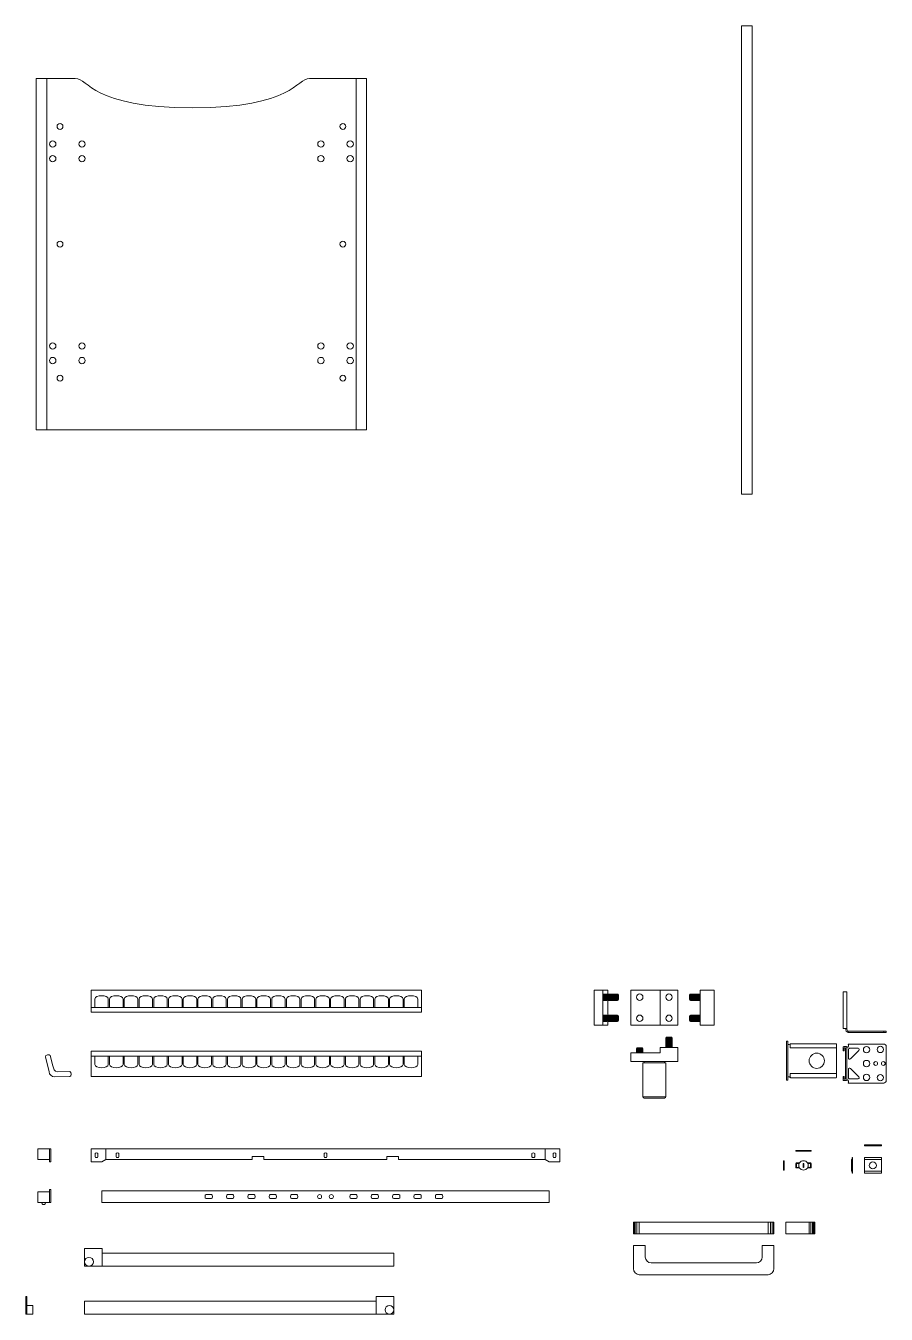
# Model space of a CAD drawing. Header units: millimetres. Extents: x -1388 to 1498, y 198 to 1684.
# Drawn here: x 1141.3 to 1288.2, y 197.7 to 417.8 of the extents above; entities that cross this region are included whole.
import ezdxf

# ---------------------------------------------------------------- set-up
doc = ezdxf.new("R2010")
doc.units = ezdxf.units.MM
doc.header["$MEASUREMENT"] = 0
for name, color, linetype, lineweight in [('componenti', 21, 'Continuous', 18), ('maniglie', 5, 'Continuous', 18), ('meccanismi', 4, 'Continuous', 18)]:
    doc.layers.add(name, color=color, linetype=linetype, lineweight=lineweight)

# ---------------------------------------------------------------- blocks, each defined once
blk = doc.blocks.new('buchi')
at = {"layer": 'meccanismi'}
for p, q in [((2908.12, 1714.86), (2908.12, 1715.76)), ((2908.82, 1715.76), (2908.82, 1714.86))]:
    blk.add_line(p, q, dxfattribs=at)
for points in [[(2908.82, 1715.76), (2908.82, 1716), (2908.12, 1716), (2908.12, 1715.76)], [(2908.12, 1714.86), (2908.12, 1714.63), (2908.82, 1714.63), (2908.82, 1714.86)]]:
    blk.add_open_spline(points, degree=3, dxfattribs=at)

msp = doc.modelspace()

# ---------------------------------------------------------------- linework, layer by layer
at = {"layer": 'componenti'}
for p, q in [((1265.36, 417.82), (1265.36, 337.82)), ((1143.12, 408.82), (1149.78, 408.82)), ((1143.12, 348.82), (1143.12, 408.82)), ((1144.92, 348.82), (1144.92, 408.82)), ((1189.78, 408.82), (1199.52, 408.82)), ((1197.72, 348.82), (1197.72, 408.82)), ((1197.72, 348.82), (1197.72, 408.82))]:
    msp.add_line(p, q, dxfattribs=at)
for points in [[(1265.36, 337.82), (1263.56, 337.82), (1263.56, 417.82)], [(1263.56, 417.82), (1265.36, 417.82)], [(1143.12, 348.82), (1144.92, 348.82), (1144.92, 408.82), (1143.12, 408.82)], [(1197.72, 348.82), (1199.52, 348.82), (1199.52, 408.82), (1197.72, 408.82)], [(1199.52, 348.82), (1143.12, 348.82)]]:
    msp.add_lwpolyline(points, dxfattribs=at)
for centre, radius in [((1147.17, 400.62), 0.5), ((1195.47, 400.62), 0.5), ((1145.92, 397.62), 0.552), ((1150.92, 397.62), 0.552), ((1191.72, 397.62), 0.552), ((1196.72, 397.62), 0.552), ((1145.92, 395.12), 0.552), ((1150.92, 395.12), 0.552), ((1191.72, 395.12), 0.552), ((1196.72, 395.12), 0.552), ((1147.17, 380.52), 0.5), ((1195.47, 380.52), 0.5), ((1145.92, 363.12), 0.552), ((1150.92, 363.12), 0.552), ((1191.72, 363.12), 0.552), ((1196.72, 363.12), 0.552), ((1145.92, 360.62), 0.552), ((1150.92, 360.62), 0.552), ((1191.72, 360.62), 0.552), ((1196.72, 360.62), 0.552), ((1147.17, 357.62), 0.5), ((1195.47, 357.62), 0.5)]:
    msp.add_circle(centre, radius, dxfattribs=at)
msp.add_open_spline([(1149.78, 408.82), (1152.14, 408.82), (1152.43, 403.82), (1169.78, 403.82)], degree=3, dxfattribs=at)
msp.add_open_spline([(1169.78, 403.82), (1187.14, 403.82), (1187.43, 408.82), (1189.78, 408.82), (1189.78, 408.82), (1189.78, 408.82), (1189.78, 408.82), (1189.78, 408.82), (1189.78, 408.82), (1189.78, 408.82)], degree=3, knots=[0, 0, 0, 0, 7.071068, 7.071068, 7.071068, 7.071074, 7.071074, 7.071074, 7.071154, 7.071154, 7.071154, 7.071154], dxfattribs=at)
at = {"layer": 'maniglie'}
for p, q in [((1245.08, 211.47), (1245.08, 213.47)), ((1245.08, 213.47), (1246.08, 213.47)), ((1269.08, 211.47), (1245.08, 211.47)), ((1245.08, 211.47), (1246.08, 211.47)), ((1245.08, 211.47), (1245.18, 211.47)), ((1245.18, 211.47), (1245.18, 213.47)), ((1245.38, 213.47), (1245.38, 211.47)), ((1245.38, 213.47), (1245.68, 213.47)), ((1245.68, 213.47), (1245.68, 211.47)), ((1246.08, 213.47), (1246.08, 211.47)), ((1268.08, 213.47), (1268.08, 211.47)), ((1269.08, 213.47), (1268.08, 213.47)), ((1269.08, 211.47), (1268.08, 211.47)), ((1268.78, 213.47), (1268.48, 213.47)), ((1268.48, 213.47), (1268.48, 211.47)), ((1268.78, 213.47), (1268.78, 211.47)), ((1268.98, 211.47), (1268.98, 213.47)), ((1269.08, 211.47), (1268.98, 211.47)), ((1269.08, 211.47), (1269.08, 213.47)), ((1275.08, 211.47), (1275.08, 213.47)), ((1275.08, 211.47), (1275.28, 211.47)), ((1275.38, 211.47), (1275.38, 213.47)), ((1275.63, 213.47), (1275.63, 211.47)), ((1275.83, 211.47), (1275.83, 213.47)), ((1275.98, 213.47), (1275.98, 211.47)), ((1276.08, 213.47), (1276.08, 211.47)), ((1245.08, 209.47), (1245.08, 205.47)), ((1247.08, 209.47), (1245.08, 209.47)), ((1247.08, 207.47), (1247.08, 209.47)), ((1269.08, 209.47), (1267.08, 209.47)), ((1267.08, 209.47), (1267.08, 207.47)), ((1269.08, 205.47), (1269.08, 209.47)), ((1266.08, 206.47), (1248.08, 206.47)), ((1246.08, 204.47), (1268.08, 204.47))]:
    msp.add_line(p, q, dxfattribs=at)
for points in [[(1245.08, 213.47), (1269.08, 213.47)], [(1268.08, 211.47), (1268.08, 213.47)], [(1268.08, 211.47), (1268.08, 213.47)], [(1268.08, 211.47), (1268.08, 213.47)], [(1271.08, 211.47), (1271.08, 213.47), (1276.08, 213.47)], [(1276.08, 213.47), (1276.08, 211.47), (1271.08, 211.47)], [(1276.08, 211.47), (1276.08, 213.47)]]:
    msp.add_lwpolyline(points, dxfattribs=at)
for points in [[(1248.08, 206.47), (1247.61, 206.47), (1247.08, 206.99), (1247.08, 207.47)], [(1266.08, 206.47), (1266.55, 206.47), (1267.08, 206.99), (1267.08, 207.47)], [(1246.08, 204.47), (1245.61, 204.47), (1245.08, 204.99), (1245.08, 205.47)], [(1268.08, 204.47), (1268.55, 204.47), (1269.08, 204.99), (1269.08, 205.47)]]:
    msp.add_open_spline(points, degree=3, dxfattribs=at)
at = {"layer": 'meccanismi'}
for p, q in [((1152.49, 253.07), (1208.89, 253.07)), ((1153.11, 250.14), (1153.11, 251.55)), ((1155.41, 251.55), (1155.41, 250.14)), ((1155.62, 250.14), (1155.62, 251.55)), ((1157.93, 251.55), (1157.93, 250.14)), ((1160.45, 251.55), (1160.45, 250.14)), ((1162.96, 251.55), (1162.96, 250.14)), ((1165.48, 251.55), (1165.48, 250.14)), ((1168, 251.55), (1168, 250.14)), ((1170.51, 251.55), (1170.51, 250.14)), ((1173.03, 251.55), (1173.03, 250.14)), ((1175.55, 251.55), (1175.55, 250.14)), ((1178.06, 251.55), (1178.06, 250.14)), ((1180.58, 251.55), (1180.58, 250.14)), ((1180.79, 250.14), (1180.79, 251.55)), ((1183.1, 251.55), (1183.1, 250.14)), ((1183.31, 250.14), (1183.31, 251.55)), ((1185.61, 251.55), (1185.61, 250.14)), ((1188.13, 251.55), (1188.13, 250.14)), ((1190.65, 251.55), (1190.65, 250.14)), ((1193.16, 251.55), (1193.16, 250.14)), ((1195.68, 251.55), (1195.68, 250.14)), ((1198.2, 251.55), (1198.2, 250.14)), ((1200.72, 251.55), (1200.72, 250.14)), ((1203.23, 251.55), (1203.23, 250.14)), ((1205.75, 251.55), (1205.75, 250.14)), ((1208.27, 251.55), (1208.27, 250.14)), ((1240.56, 252.42), (1239.85, 252.42)), ((1239.85, 252.26), (1240.56, 252.26)), ((1240.56, 252.26), (1239.85, 252.26)), ((1240.56, 252.11), (1239.85, 252.11)), ((1239.85, 252.11), (1240.56, 252.11)), ((1239.85, 251.95), (1240.56, 251.95)), ((1240.56, 251.95), (1239.85, 251.95)), ((1240.56, 251.79), (1239.85, 251.79)), ((1239.85, 251.79), (1240.56, 251.79)), ((1239.85, 251.63), (1240.56, 251.63)), ((1240.56, 251.63), (1239.85, 251.63)), ((1240.56, 251.48), (1239.85, 251.48)), ((1239.85, 251.48), (1240.56, 251.48)), ((1240.56, 251.32), (1239.85, 251.32)), ((1240.56, 252.42), (1240.56, 251.32)), ((1242.38, 252.42), (1240.72, 252.42)), ((1242.38, 252.26), (1240.72, 252.26)), ((1240.72, 252.11), (1242.38, 252.11)), ((1242.38, 251.95), (1240.72, 251.95)), ((1240.72, 251.79), (1242.38, 251.79)), ((1242.38, 251.63), (1240.72, 251.63)), ((1240.72, 251.48), (1242.38, 251.48)), ((1242.38, 251.32), (1240.72, 251.32)), ((1242.38, 252.42), (1242.38, 251.32)), ((1242.54, 251.48), (1242.54, 252.26)), ((1242.54, 252.26), (1242.54, 252.26)), ((1244.65, 247.07), (1244.65, 253.07)), ((1252.65, 253.07), (1244.65, 253.07)), ((1252.65, 247.07), (1252.65, 253.07)), ((1254.66, 252.26), (1254.66, 251.48)), ((1254.66, 251.48), (1254.66, 251.48)), ((1254.82, 251.32), (1254.82, 252.42)), ((1254.82, 252.42), (1256.48, 252.42)), ((1256.48, 252.26), (1254.82, 252.26)), ((1254.82, 252.11), (1256.48, 252.11)), ((1256.48, 251.95), (1254.82, 251.95)), ((1254.82, 251.79), (1256.48, 251.79)), ((1256.48, 251.63), (1254.82, 251.63)), ((1254.82, 251.48), (1256.48, 251.48)), ((1254.82, 251.32), (1256.48, 251.32)), ((1256.48, 253.07), (1256.48, 247.07)), ((1258.85, 253.07), (1256.48, 253.07)), ((1258.85, 247.07), (1258.85, 253.07)), ((1280.87, 252.81), (1281.52, 252.81)), ((1280.87, 252.81), (1280.87, 246.52)), ((1281.31, 252.81), (1281.52, 252.81)), ((1281.52, 252.81), (1281.52, 246.52)), ((1152.49, 249.29), (1152.49, 250.14)), ((1152.49, 250.14), (1208.89, 250.14)), ((1208.89, 249.29), (1152.49, 249.29)), ((1240.56, 248.82), (1239.85, 248.82)), ((1240.56, 248.82), (1240.56, 247.72)), ((1242.38, 248.82), (1240.72, 248.82)), ((1242.38, 248.82), (1242.38, 247.72)), ((1254.82, 247.72), (1254.82, 248.82)), ((1254.82, 248.82), (1256.48, 248.82)), ((1240.72, 247.07), (1238.35, 247.07)), ((1239.85, 248.66), (1240.56, 248.66)), ((1240.56, 248.66), (1239.85, 248.66)), ((1240.56, 248.51), (1239.85, 248.51)), ((1239.85, 248.51), (1240.56, 248.51)), ((1239.85, 248.35), (1240.56, 248.35)), ((1240.56, 248.35), (1239.85, 248.35)), ((1240.56, 248.19), (1239.85, 248.19)), ((1239.85, 248.19), (1240.56, 248.19)), ((1239.85, 248.03), (1240.56, 248.03)), ((1240.56, 248.03), (1239.85, 248.03)), ((1240.56, 247.88), (1239.85, 247.88)), ((1239.85, 247.88), (1240.56, 247.88)), ((1240.56, 247.72), (1239.85, 247.72)), ((1240.71, 247.88), (1240.71, 248.66)), ((1240.71, 248.66), (1240.71, 248.66)), ((1242.38, 248.66), (1240.72, 248.66)), ((1240.72, 248.51), (1242.38, 248.51)), ((1242.38, 248.35), (1240.72, 248.35)), ((1240.72, 248.19), (1242.38, 248.19)), ((1242.38, 248.03), (1240.72, 248.03)), ((1240.72, 247.88), (1242.38, 247.88)), ((1242.38, 247.72), (1240.72, 247.72)), ((1242.54, 247.88), (1242.54, 248.66)), ((1242.54, 248.66), (1242.54, 248.66)), ((1244.65, 247.07), (1252.65, 247.07)), ((1254.66, 248.66), (1254.66, 247.88)), ((1254.66, 247.88), (1254.66, 247.88)), ((1256.48, 248.66), (1254.82, 248.66)), ((1254.82, 248.51), (1256.48, 248.51)), ((1256.48, 248.35), (1254.82, 248.35)), ((1254.82, 248.19), (1256.48, 248.19)), ((1256.48, 248.03), (1254.82, 248.03)), ((1254.82, 247.88), (1256.48, 247.88)), ((1254.82, 247.72), (1256.48, 247.72)), ((1256.48, 247.07), (1258.85, 247.07)), ((1281.52, 246.52), (1280.87, 246.52)), ((1250.6, 244.91), (1251.7, 244.91)), ((1250.6, 244.91), (1250.6, 243.26)), ((1251.54, 245.07), (1250.76, 245.07)), ((1250.76, 245.07), (1250.76, 245.07)), ((1250.76, 244.91), (1250.76, 243.26)), ((1250.91, 243.26), (1250.91, 244.91)), ((1251.07, 244.91), (1251.07, 243.26)), ((1251.23, 243.26), (1251.23, 244.91)), ((1251.39, 244.91), (1251.39, 243.26)), ((1251.54, 243.26), (1251.54, 244.91)), ((1251.7, 244.91), (1251.7, 243.26)), ((1271.22, 244.36), (1271.44, 244.36)), ((1271.22, 237.69), (1271.22, 244.36)), ((1271.22, 244.36), (1271.44, 244.36)), ((1271.44, 244.36), (1271.44, 237.69)), ((1281.74, 246.09), (1288.24, 246.09)), ((1281.74, 245.87), (1281.74, 246.09)), ((1281.74, 245.87), (1288.24, 245.87)), ((1287.81, 245.87), (1287.81, 246.09)), ((1288.24, 245.87), (1288.24, 246.09)), ((1208.89, 242.64), (1152.49, 242.64)), ((1249.65, 242.39), (1244.65, 242.39)), ((1245.6, 243.09), (1246.7, 243.09)), ((1245.6, 243.09), (1245.6, 242.39)), ((1246.54, 243.25), (1245.76, 243.25)), ((1245.76, 243.25), (1245.76, 243.25)), ((1245.76, 243.09), (1245.76, 242.39)), ((1245.91, 242.39), (1245.91, 243.09)), ((1246.07, 243.09), (1246.07, 242.39)), ((1246.23, 242.39), (1246.23, 243.09)), ((1246.39, 243.09), (1246.39, 242.39)), ((1246.54, 242.39), (1246.54, 243.09)), ((1246.7, 243.09), (1246.7, 242.39)), ((1252.65, 243.26), (1249.65, 243.26)), ((1249.65, 243.26), (1249.65, 242.39)), ((1252.65, 243.26), (1252.65, 240.89)), ((1271.93, 243.93), (1279.69, 243.93)), ((1279.74, 243.87), (1279.74, 241.02)), ((1280.87, 242.77), (1280.87, 243.33)), ((1281.04, 242.72), (1280.93, 242.72)), ((1280.93, 242.72), (1281.04, 242.72)), ((1281.42, 243.44), (1280.98, 243.44)), ((1281.42, 243.44), (1280.98, 243.44)), ((1281.09, 242.77), (1281.09, 243.17)), ((1281.15, 243.22), (1281.25, 243.22)), ((1281.31, 237.91), (1281.31, 243.17)), ((1281.52, 237.74), (1281.52, 243.33)), ((1287.81, 243.87), (1281.74, 243.87)), ((1288.24, 240.54), (1288.24, 243.44)), ((1144.68, 241.71), (1145.31, 239.11)), ((1145.93, 240.13), (1145.5, 241.91)), ((1152.49, 241.84), (1152.49, 241)), ((1152.49, 241.8), (1208.89, 241.8)), ((1153.11, 241.8), (1153.11, 240.39)), ((1155.41, 240.39), (1155.41, 241.8)), ((1155.62, 241.8), (1155.62, 240.39)), ((1157.93, 240.39), (1157.93, 241.8)), ((1160.45, 240.39), (1160.45, 241.8)), ((1162.96, 240.39), (1162.96, 241.8)), ((1165.48, 240.39), (1165.48, 241.8)), ((1168, 240.39), (1168, 241.8)), ((1170.51, 240.39), (1170.51, 241.8)), ((1173.03, 240.39), (1173.03, 241.8)), ((1175.55, 240.39), (1175.55, 241.8)), ((1178.06, 240.39), (1178.06, 241.8)), ((1180.58, 240.39), (1180.58, 241.8)), ((1180.79, 241.8), (1180.79, 240.39)), ((1183.1, 240.39), (1183.1, 241.8)), ((1183.31, 241.8), (1183.31, 240.39)), ((1185.61, 240.39), (1185.61, 241.8)), ((1188.13, 240.39), (1188.13, 241.8)), ((1190.65, 240.39), (1190.65, 241.8)), ((1193.16, 240.39), (1193.16, 241.8)), ((1195.68, 240.39), (1195.68, 241.8)), ((1198.2, 240.39), (1198.2, 241.8)), ((1200.72, 240.39), (1200.72, 241.8)), ((1203.23, 240.39), (1203.23, 241.8)), ((1205.75, 240.39), (1205.75, 241.8)), ((1208.27, 240.39), (1208.27, 241.8)), ((1246.7, 240.65), (1250.6, 240.65)), ((1246.7, 240.65), (1246.7, 234.85)), ((1246.9, 240.65), (1246.9, 240.89)), ((1247.35, 240.89), (1249.95, 240.89)), ((1250.4, 240.65), (1250.4, 240.89)), ((1279.74, 238.18), (1279.74, 241.02)), ((1288.24, 240.54), (1288.24, 237.64)), ((1146.17, 238.28), (1148.84, 238.32)), ((1146.68, 239.13), (1148.83, 239.16)), ((1152.49, 238.32), (1208.89, 238.32)), ((1271.93, 238.12), (1279.69, 238.12)), ((1280.87, 238.3), (1280.87, 237.74)), ((1281.04, 238.35), (1280.93, 238.35)), ((1280.93, 238.35), (1281.04, 238.35)), ((1281.09, 238.3), (1281.09, 237.91)), ((1281.15, 237.85), (1281.25, 237.85)), ((1271.22, 237.69), (1271.44, 237.69)), ((1271.44, 237.69), (1271.22, 237.69)), ((1281.42, 237.64), (1280.98, 237.64)), ((1281.42, 237.64), (1280.98, 237.64)), ((1287.81, 237.2), (1281.74, 237.2)), ((1246.7, 234.85), (1250.6, 234.85)), ((1246.9, 234.65), (1250.4, 234.65)), ((1152.49, 225.97), (1152.49, 223.77)), ((1152.49, 225.97), (1192.49, 225.97)), ((1153.16, 224.59), (1153.16, 225.15)), ((1153.62, 224.59), (1153.62, 225.15)), ((1156.76, 224.59), (1156.76, 225.15)), ((1157.22, 224.59), (1157.22, 225.15)), ((1181.99, 224.17), (1181.99, 224.67)), ((1192.26, 224.58), (1192.26, 225.15)), ((1232.49, 225.97), (1192.49, 225.97)), ((1192.72, 224.58), (1192.72, 225.15)), ((1202.99, 224.17), (1202.99, 224.67)), ((1227.76, 224.59), (1227.76, 225.15)), ((1228.22, 224.59), (1228.22, 225.15)), ((1231.36, 224.59), (1231.36, 225.15)), ((1231.82, 224.59), (1231.82, 225.15)), ((1232.49, 225.97), (1232.49, 223.77)), ((1284.51, 226.68), (1287.41, 226.68)), ((1284.51, 226.68), (1284.51, 226.48)), ((1284.51, 226.58), (1287.41, 226.58)), ((1287.41, 226.48), (1284.51, 226.48)), ((1287.41, 226.68), (1287.41, 226.48)), ((1152.49, 223.77), (1154.29, 223.77)), ((1154.99, 224.17), (1154.29, 223.77)), ((1181.99, 224.17), (1192.49, 224.17)), ((1202.99, 224.17), (1192.49, 224.17)), ((1229.99, 224.17), (1230.69, 223.77)), ((1232.49, 223.77), (1230.69, 223.77)), ((1272.92, 223.59), (1273.45, 223.59)), ((1272.92, 222.7), (1273.45, 222.7)), ((1273.02, 223.49), (1273.4, 223.49)), ((1273.02, 222.8), (1273.4, 222.8)), ((1274.07, 223.14), (1274.07, 223.46)), ((1274.07, 223.14), (1274.07, 222.83)), ((1275.32, 223.59), (1274.78, 223.59)), ((1275.32, 222.7), (1274.78, 222.7)), ((1275.22, 223.49), (1274.84, 223.49)), ((1275.22, 222.8), (1274.84, 222.8)), ((1282.41, 224.15), (1282.31, 224.15)), ((1282.51, 224.48), (1282.41, 224.48)), ((1282.41, 224.48), (1282.41, 224.15)), ((1284.51, 224.15), (1284.51, 222.14)), ((1282.41, 222.14), (1282.31, 222.14)), ((1282.41, 222.14), (1282.41, 221.8)), ((1282.41, 221.8), (1282.51, 221.8)), ((1230.69, 218.81), (1154.29, 218.81)), ((1151.36, 208.93), (1154.36, 208.93)), ((1151.36, 205.93), (1151.36, 208.93)), ((1154.36, 208.93), (1154.36, 205.93)), ((1204.16, 208.13), (1154.36, 208.13)), ((1204.16, 205.93), (1204.16, 208.13)), ((1151.36, 205.93), (1204.16, 205.93)), ((1141.32, 200.72), (1141.32, 197.72)), ((1141.32, 200.72), (1141.52, 200.72)), ((1141.52, 200.72), (1141.52, 197.72)), ((1204.16, 200.72), (1201.16, 200.72)), ((1201.16, 200.72), (1201.16, 197.72)), ((1204.16, 197.72), (1204.16, 200.72)), ((1142.52, 199.22), (1141.52, 199.22)), ((1142.52, 199.22), (1142.52, 197.72)), ((1151.36, 197.72), (1151.36, 199.92)), ((1151.36, 199.92), (1201.16, 199.92)), ((1141.52, 197.72), (1141.32, 197.72)), ((1141.52, 197.72), (1142.52, 197.72)), ((1201.16, 197.72), (1151.36, 197.72)), ((1201.16, 197.72), (1204.16, 197.72))]:
    msp.add_line(p, q, dxfattribs=at)
for points in [[(1152.49, 249.29), (1152.49, 253.07)], [(1158.14, 250.14), (1158.14, 251.55)], [(1160.66, 250.14), (1160.66, 251.55)], [(1163.17, 250.14), (1163.17, 251.55)], [(1165.69, 250.14), (1165.69, 251.55)], [(1168.21, 250.14), (1168.21, 251.55)], [(1170.72, 250.14), (1170.72, 251.55)], [(1173.24, 250.14), (1173.24, 251.55)], [(1175.76, 250.14), (1175.76, 251.55)], [(1178.28, 250.14), (1178.28, 251.55)], [(1185.83, 250.14), (1185.83, 251.55)], [(1188.34, 250.14), (1188.34, 251.55)], [(1190.86, 250.14), (1190.86, 251.55)], [(1193.38, 250.14), (1193.38, 251.55)], [(1195.89, 250.14), (1195.89, 251.55)], [(1198.41, 250.14), (1198.41, 251.55)], [(1200.93, 250.14), (1200.93, 251.55)], [(1203.44, 250.14), (1203.44, 251.55)], [(1205.96, 250.14), (1205.96, 251.55)], [(1208.89, 249.29), (1208.89, 253.07)], [(1239.85, 247.07), (1239.85, 253.07)], [(1240.71, 252.26), (1240.71, 251.48)], [(1249.65, 247.07), (1249.65, 253.07)], [(1239.85, 247.07), (1238.35, 247.07)], [(1152.49, 242.64), (1152.49, 238.32)], [(1208.89, 242.64), (1208.89, 238.32)], [(1244.65, 242.39), (1244.65, 240.89)], [(1252.65, 243.26), (1249.65, 243.26)], [(1271.87, 243.87), (1271.87, 243.26)], [(1279.69, 243.21), (1271.93, 243.21)], [(1158.14, 241.8), (1158.14, 240.39)], [(1160.66, 241.8), (1160.66, 240.39)], [(1163.17, 241.8), (1163.17, 240.39)], [(1165.69, 241.8), (1165.69, 240.39)], [(1168.21, 241.8), (1168.21, 240.39)], [(1170.72, 241.8), (1170.72, 240.39)], [(1173.24, 241.8), (1173.24, 240.39)], [(1175.76, 241.8), (1175.76, 240.39)], [(1178.28, 241.8), (1178.28, 240.39)], [(1185.83, 241.8), (1185.83, 240.39)], [(1188.34, 241.8), (1188.34, 240.39)], [(1190.86, 241.8), (1190.86, 240.39)], [(1193.38, 241.8), (1193.38, 240.39)], [(1195.89, 241.8), (1195.89, 240.39)], [(1198.41, 241.8), (1198.41, 240.39)], [(1200.93, 241.8), (1200.93, 240.39)], [(1203.44, 241.8), (1203.44, 240.39)], [(1205.96, 241.8), (1205.96, 240.39)], [(1244.65, 240.89), (1252.65, 240.89)], [(1250.6, 240.65), (1250.6, 234.85)], [(1271.87, 238.79), (1271.87, 238.18)], [(1279.69, 238.84), (1271.93, 238.84)], [(1145.39, 225.97), (1143.39, 225.97)], [(1143.39, 225.97), (1143.39, 224.17)], [(1145.39, 225.97), (1145.39, 223.77)], [(1145.39, 223.77), (1145.59, 223.77), (1145.59, 225.97), (1145.39, 225.97)], [(1154.99, 225.97), (1154.99, 224.17), (1179.99, 224.17)], [(1181.99, 224.67), (1179.99, 224.67), (1179.99, 224.17)], [(1202.99, 224.67), (1204.99, 224.67), (1204.99, 224.17)], [(1229.99, 225.97), (1229.99, 224.17), (1204.99, 224.17)], [(1272.82, 225.59), (1272.82, 225.69), (1275.42, 225.69), (1275.42, 225.59)], [(1275.42, 225.59), (1272.82, 225.59)], [(1273.45, 225.59), (1273.45, 225.69)], [(1274.78, 225.59), (1274.78, 225.69)], [(1274.92, 225.59), (1274.92, 225.69)], [(1274.92, 225.69), (1274.92, 225.59)], [(1145.39, 224.17), (1143.39, 224.17)], [(1270.82, 222.34), (1270.72, 222.34), (1270.72, 223.94), (1270.82, 223.94)], [(1270.82, 223.59), (1270.72, 223.59)], [(1270.82, 222.7), (1270.72, 222.7)], [(1270.82, 223.94), (1270.82, 222.34)], [(1272.82, 223.49), (1272.82, 222.8)], [(1272.92, 223.39), (1272.92, 222.9)], [(1274.1, 223.49), (1274.14, 223.49)], [(1274.1, 222.8), (1274.14, 222.8)], [(1274.17, 223.14), (1274.17, 223.46)], [(1274.17, 223.14), (1274.17, 222.83)], [(1275.32, 223.39), (1275.32, 222.9)], [(1275.42, 223.49), (1275.42, 222.8)], [(1282.31, 224.15), (1282.31, 222.14)], [(1282.51, 224.48), (1282.51, 221.8)], [(1287.41, 224.15), (1284.51, 224.15), (1284.51, 224.48), (1287.41, 224.48), (1287.41, 222.14), (1284.51, 222.14), (1284.51, 221.8), (1287.41, 221.8), (1287.41, 223.14)], [(1145.39, 218.61), (1143.39, 218.61)], [(1143.39, 218.61), (1143.39, 216.81)], [(1145.39, 219.01), (1145.39, 216.81)], [(1145.39, 216.81), (1145.59, 216.81), (1145.59, 219.01), (1145.39, 219.01)], [(1154.29, 218.81), (1154.29, 216.81), (1230.69, 216.81)], [(1230.69, 218.81), (1230.69, 216.81)], [(1145.39, 216.81), (1143.39, 216.81)]]:
    msp.add_lwpolyline(points, dxfattribs=at)
msp.add_lwpolyline([(1240.72, 253.07), (1240.72, 247.07), (1238.35, 247.07), (1238.35, 253.07)], close=True, dxfattribs=at)
for points in [[(1281.78, 241.51), (1281.78, 242.94, -0.414214), (1282, 243.15), (1283.43, 243.15, -0.668179), (1283.58, 242.78), (1282.15, 241.36, -0.668179)], [(1281.78, 239.56), (1281.78, 238.14, 0.414214), (1282, 237.92), (1283.43, 237.92, 0.668179), (1283.58, 238.29), (1282.15, 239.72, 0.668179)]]:
    msp.add_lwpolyline(points, format="xyb", close=True, dxfattribs=at)
for centre, radius in [((1246.15, 251.87), 0.552), ((1251.15, 251.87), 0.552), ((1246.15, 248.27), 0.552), ((1251.15, 248.27), 0.552), ((1276.38, 241.02), 1.3), ((1284.88, 242.91), 0.541), ((1287.25, 242.94), 0.541), ((1284.88, 240.54), 0.541), ((1284.88, 238.17), 0.541), ((1287.25, 238.14), 0.541), ((1191.49, 217.81), 0.35), ((1193.49, 217.81), 0.35), ((1152.11, 206.68), 0.75), ((1203.41, 198.47), 0.75)]:
    msp.add_circle(centre, radius, dxfattribs=at)
for centre, radius, start, end in [((1271.54, 244.29), 0.533, 258.8516, 308.2598), ((1281.42, 243.65), 0.39, 286.0939, 33.6806), ((1287.81, 243.44), 0.433, 0, 90), ((1286.45, 240.54), 0.325, 0, 180), ((1286.45, 240.54), 0.325, 180, 0), ((1287.74, 240.54), 0.325, 0, 180), ((1287.74, 240.54), 0.325, 180, 0), ((1271.54, 237.76), 0.533, 51.7394, 101.1487), ((1281.42, 237.42), 0.39, 326.3194, 73.9061), ((1287.81, 237.64), 0.433, 270, 0), ((1274.12, 223.14), 0.8, 154.5149, 205.4851), ((1274.12, 223.14), 0.8, 198.21, 205.4851), ((1274.12, 223.14), 0.8, 33.7297, 146.2703), ((1274.12, 223.14), 0.8, 213.7297, 326.2703), ((1274.12, 223.14), 0.8, 334.5149, 25.4851), ((1274.12, 223.14), 0.8, 334.5149, 341.79), ((1285.96, 223.14), 0.6, 0, 180), ((1285.96, 223.14), 0.6, 180, 0), ((1144.39, 216.81), 0.35, 180, 0)]:
    msp.add_arc(centre, radius, start, end, dxfattribs=at)
for points in [[(1153.11, 251.55), (1153.11, 252.32), (1155.41, 252.32), (1155.41, 251.55)], [(1155.62, 251.55), (1155.62, 252.32), (1157.93, 252.32), (1157.93, 251.55)], [(1158.14, 251.55), (1158.14, 252.32), (1160.45, 252.32), (1160.45, 251.55)], [(1160.66, 251.55), (1160.66, 252.32), (1162.96, 252.32), (1162.96, 251.55)], [(1163.17, 251.55), (1163.17, 252.32), (1165.48, 252.32), (1165.48, 251.55)], [(1165.69, 251.55), (1165.69, 252.32), (1168, 252.32), (1168, 251.55)], [(1168.21, 251.55), (1168.21, 252.32), (1170.51, 252.32), (1170.51, 251.55)], [(1170.72, 251.55), (1170.72, 252.32), (1173.03, 252.32), (1173.03, 251.55)], [(1173.24, 251.55), (1173.24, 252.32), (1175.55, 252.32), (1175.55, 251.55)], [(1175.76, 251.55), (1175.76, 252.32), (1178.06, 252.32), (1178.06, 251.55)], [(1178.28, 251.55), (1178.28, 252.32), (1180.58, 252.32), (1180.58, 251.55)], [(1180.79, 251.55), (1180.79, 252.32), (1183.1, 252.32), (1183.1, 251.55)], [(1183.31, 251.55), (1183.31, 252.32), (1185.61, 252.32), (1185.61, 251.55)], [(1185.83, 251.55), (1185.83, 252.32), (1188.13, 252.32), (1188.13, 251.55)], [(1188.34, 251.55), (1188.34, 252.32), (1190.65, 252.32), (1190.65, 251.55)], [(1190.86, 251.55), (1190.86, 252.32), (1193.16, 252.32), (1193.16, 251.55)], [(1193.38, 251.55), (1193.38, 252.32), (1195.68, 252.32), (1195.68, 251.55)], [(1195.89, 251.55), (1195.89, 252.32), (1198.2, 252.32), (1198.2, 251.55)], [(1198.41, 251.55), (1198.41, 252.32), (1200.72, 252.32), (1200.72, 251.55)], [(1200.93, 251.55), (1200.93, 252.32), (1203.23, 252.32), (1203.23, 251.55)], [(1203.44, 251.55), (1203.44, 252.32), (1205.75, 252.32), (1205.75, 251.55)], [(1205.96, 251.55), (1205.96, 252.32), (1208.27, 252.32), (1208.27, 251.55)], [(1240.71, 252.26), (1240.71, 252.34), (1240.63, 252.42), (1240.56, 252.42)], [(1240.56, 251.32), (1240.63, 251.32), (1240.71, 251.4), (1240.71, 251.48)], [(1242.54, 252.26), (1242.54, 252.34), (1242.45, 252.42), (1242.38, 252.42)], [(1242.38, 251.32), (1242.45, 251.32), (1242.54, 251.4), (1242.54, 251.48)], [(1254.82, 252.42), (1254.75, 252.42), (1254.66, 252.34), (1254.66, 252.26)], [(1254.66, 251.48), (1254.66, 251.4), (1254.75, 251.32), (1254.82, 251.32)], [(1240.71, 248.66), (1240.71, 248.74), (1240.63, 248.82), (1240.56, 248.82)], [(1242.54, 248.66), (1242.54, 248.74), (1242.45, 248.82), (1242.38, 248.82)], [(1254.82, 248.82), (1254.75, 248.82), (1254.66, 248.74), (1254.66, 248.66)], [(1240.56, 247.72), (1240.63, 247.72), (1240.71, 247.8), (1240.71, 247.88)], [(1242.38, 247.72), (1242.45, 247.72), (1242.54, 247.8), (1242.54, 247.88)], [(1254.66, 247.88), (1254.66, 247.8), (1254.75, 247.72), (1254.82, 247.72)], [(1281.74, 245.87), (1281.48, 245.87), (1281.31, 246.26), (1281.31, 246.52)], [(1281.74, 246.09), (1281.58, 246.09), (1281.52, 246.36), (1281.52, 246.52)], [(1250.76, 245.07), (1250.68, 245.07), (1250.6, 244.99), (1250.6, 244.91)], [(1251.7, 244.91), (1251.7, 244.99), (1251.62, 245.07), (1251.54, 245.07)], [(1145.5, 241.91), (1145.43, 242.19), (1144.61, 241.99), (1144.68, 241.71)], [(1245.76, 243.25), (1245.68, 243.25), (1245.6, 243.16), (1245.6, 243.09)], [(1246.7, 243.09), (1246.7, 243.17), (1246.62, 243.25), (1246.54, 243.25)], [(1271.87, 243.87), (1271.87, 243.9), (1271.9, 243.93), (1271.93, 243.93)], [(1271.93, 243.21), (1271.9, 243.21), (1271.87, 243.24), (1271.87, 243.26)], [(1279.74, 243.87), (1279.74, 243.9), (1279.71, 243.93), (1279.69, 243.93)], [(1279.69, 243.21), (1279.71, 243.21), (1279.74, 243.24), (1279.74, 243.26)], [(1280.98, 243.44), (1280.93, 243.44), (1280.87, 243.38), (1280.87, 243.33)], [(1280.93, 242.72), (1280.9, 242.72), (1280.87, 242.75), (1280.87, 242.77)], [(1281.09, 242.77), (1281.09, 242.75), (1281.06, 242.72), (1281.04, 242.72)], [(1281.09, 243.17), (1281.09, 243.19), (1281.12, 243.22), (1281.15, 243.22)], [(1281.31, 243.17), (1281.31, 243.19), (1281.28, 243.22), (1281.25, 243.22)], [(1281.52, 243.33), (1281.52, 243.38), (1281.47, 243.44), (1281.42, 243.44)], [(1146.68, 239.13), (1146.26, 239.12), (1146.03, 239.73), (1145.93, 240.13)], [(1153.11, 240.39), (1153.11, 239.62), (1155.41, 239.62), (1155.41, 240.39)], [(1155.62, 240.39), (1155.62, 239.62), (1157.93, 239.62), (1157.93, 240.39)], [(1158.14, 240.39), (1158.14, 239.62), (1160.45, 239.62), (1160.45, 240.39)], [(1160.66, 240.39), (1160.66, 239.62), (1162.96, 239.62), (1162.96, 240.39)], [(1163.17, 240.39), (1163.17, 239.62), (1165.48, 239.62), (1165.48, 240.39)], [(1165.69, 240.39), (1165.69, 239.62), (1168, 239.62), (1168, 240.39)], [(1168.21, 240.39), (1168.21, 239.62), (1170.51, 239.62), (1170.51, 240.39)], [(1170.72, 240.39), (1170.72, 239.62), (1173.03, 239.62), (1173.03, 240.39)], [(1173.24, 240.39), (1173.24, 239.62), (1175.55, 239.62), (1175.55, 240.39)], [(1175.76, 240.39), (1175.76, 239.62), (1178.06, 239.62), (1178.06, 240.39)], [(1178.28, 240.39), (1178.28, 239.62), (1180.58, 239.62), (1180.58, 240.39)], [(1180.79, 240.39), (1180.79, 239.62), (1183.1, 239.62), (1183.1, 240.39)], [(1183.31, 240.39), (1183.31, 239.62), (1185.61, 239.62), (1185.61, 240.39)], [(1185.83, 240.39), (1185.83, 239.62), (1188.13, 239.62), (1188.13, 240.39)], [(1188.34, 240.39), (1188.34, 239.62), (1190.65, 239.62), (1190.65, 240.39)], [(1190.86, 240.39), (1190.86, 239.62), (1193.16, 239.62), (1193.16, 240.39)], [(1193.38, 240.39), (1193.38, 239.62), (1195.68, 239.62), (1195.68, 240.39)], [(1195.89, 240.39), (1195.89, 239.62), (1198.2, 239.62), (1198.2, 240.39)], [(1198.41, 240.39), (1198.41, 239.62), (1200.72, 239.62), (1200.72, 240.39)], [(1200.93, 240.39), (1200.93, 239.62), (1203.23, 239.62), (1203.23, 240.39)], [(1203.44, 240.39), (1203.44, 239.62), (1205.75, 239.62), (1205.75, 240.39)], [(1205.96, 240.39), (1205.96, 239.62), (1208.27, 239.62), (1208.27, 240.39)], [(1146.17, 238.28), (1145.77, 238.27), (1145.31, 238.71), (1145.31, 239.11)], [(1148.84, 238.32), (1149.13, 238.32), (1149.11, 239.17), (1148.83, 239.16)], [(1271.87, 238.79), (1271.87, 238.81), (1271.9, 238.84), (1271.93, 238.84)], [(1271.93, 238.12), (1271.9, 238.12), (1271.87, 238.15), (1271.87, 238.18)], [(1279.74, 238.79), (1279.74, 238.81), (1279.71, 238.84), (1279.69, 238.84)], [(1279.69, 238.12), (1279.71, 238.12), (1279.74, 238.15), (1279.74, 238.18)], [(1280.93, 238.35), (1280.9, 238.35), (1280.87, 238.33), (1280.87, 238.3)], [(1280.98, 237.64), (1280.93, 237.64), (1280.87, 237.69), (1280.87, 237.74)], [(1281.09, 238.3), (1281.09, 238.33), (1281.06, 238.35), (1281.04, 238.35)], [(1281.09, 237.91), (1281.09, 237.88), (1281.12, 237.85), (1281.15, 237.85)], [(1281.31, 237.91), (1281.31, 237.88), (1281.28, 237.85), (1281.25, 237.85)], [(1281.52, 237.74), (1281.52, 237.69), (1281.47, 237.64), (1281.42, 237.64)], [(1246.9, 234.65), (1246.81, 234.65), (1246.7, 234.75), (1246.7, 234.85)], [(1250.4, 234.65), (1250.49, 234.65), (1250.6, 234.75), (1250.6, 234.85)], [(1153.16, 225.15), (1153.16, 225.3), (1153.62, 225.3), (1153.62, 225.15)], [(1153.62, 224.59), (1153.62, 224.43), (1153.16, 224.43), (1153.16, 224.59)], [(1156.76, 225.15), (1156.76, 225.3), (1157.22, 225.3), (1157.22, 225.15)], [(1157.22, 224.59), (1157.22, 224.43), (1156.76, 224.43), (1156.76, 224.59)], [(1192.26, 225.15), (1192.26, 225.3), (1192.72, 225.3), (1192.72, 225.15)], [(1192.72, 224.58), (1192.72, 224.43), (1192.26, 224.43), (1192.26, 224.58)], [(1227.76, 225.15), (1227.76, 225.3), (1228.22, 225.3), (1228.22, 225.15)], [(1228.22, 224.59), (1228.22, 224.43), (1227.76, 224.43), (1227.76, 224.59)], [(1231.36, 225.15), (1231.36, 225.3), (1231.82, 225.3), (1231.82, 225.15)], [(1231.82, 224.59), (1231.82, 224.43), (1231.36, 224.43), (1231.36, 224.59)], [(1272.82, 223.49), (1272.82, 223.54), (1272.87, 223.59), (1272.92, 223.59)], [(1272.82, 222.8), (1272.82, 222.75), (1272.87, 222.7), (1272.92, 222.7)], [(1272.92, 223.39), (1272.92, 223.44), (1272.97, 223.49), (1273.02, 223.49)], [(1272.92, 222.9), (1272.92, 222.85), (1272.97, 222.8), (1273.02, 222.8)], [(1274.1, 223.49), (1274.08, 223.49), (1274.07, 223.47), (1274.07, 223.46)], [(1274.1, 222.8), (1274.08, 222.8), (1274.07, 222.82), (1274.07, 222.83)], [(1274.14, 223.49), (1274.15, 223.49), (1274.17, 223.47), (1274.17, 223.46)], [(1274.14, 222.8), (1274.15, 222.8), (1274.17, 222.82), (1274.17, 222.83)], [(1275.32, 223.39), (1275.32, 223.44), (1275.26, 223.49), (1275.22, 223.49)], [(1275.32, 222.9), (1275.32, 222.85), (1275.26, 222.8), (1275.22, 222.8)], [(1275.42, 223.49), (1275.42, 223.54), (1275.36, 223.59), (1275.32, 223.59)], [(1275.42, 222.8), (1275.42, 222.75), (1275.36, 222.7), (1275.32, 222.7)]]:
    msp.add_open_spline(points, degree=3, dxfattribs=at)

# ---------------------------------------------------------------- block references
at = {"layer": 'meccanismi', "rotation": 90}
for p in [(2887.87, -2690.66), (2891.52, -2690.66), (2895.17, -2690.66), (2898.82, -2690.66), (2902.47, -2690.66), (2912.6, -2690.66), (2916.25, -2690.66), (2919.9, -2690.66), (2923.55, -2690.66), (2927.2, -2690.66)]:
    msp.add_blockref('buchi', p, dxfattribs=at)

doc.saveas('drawing.dxf')
